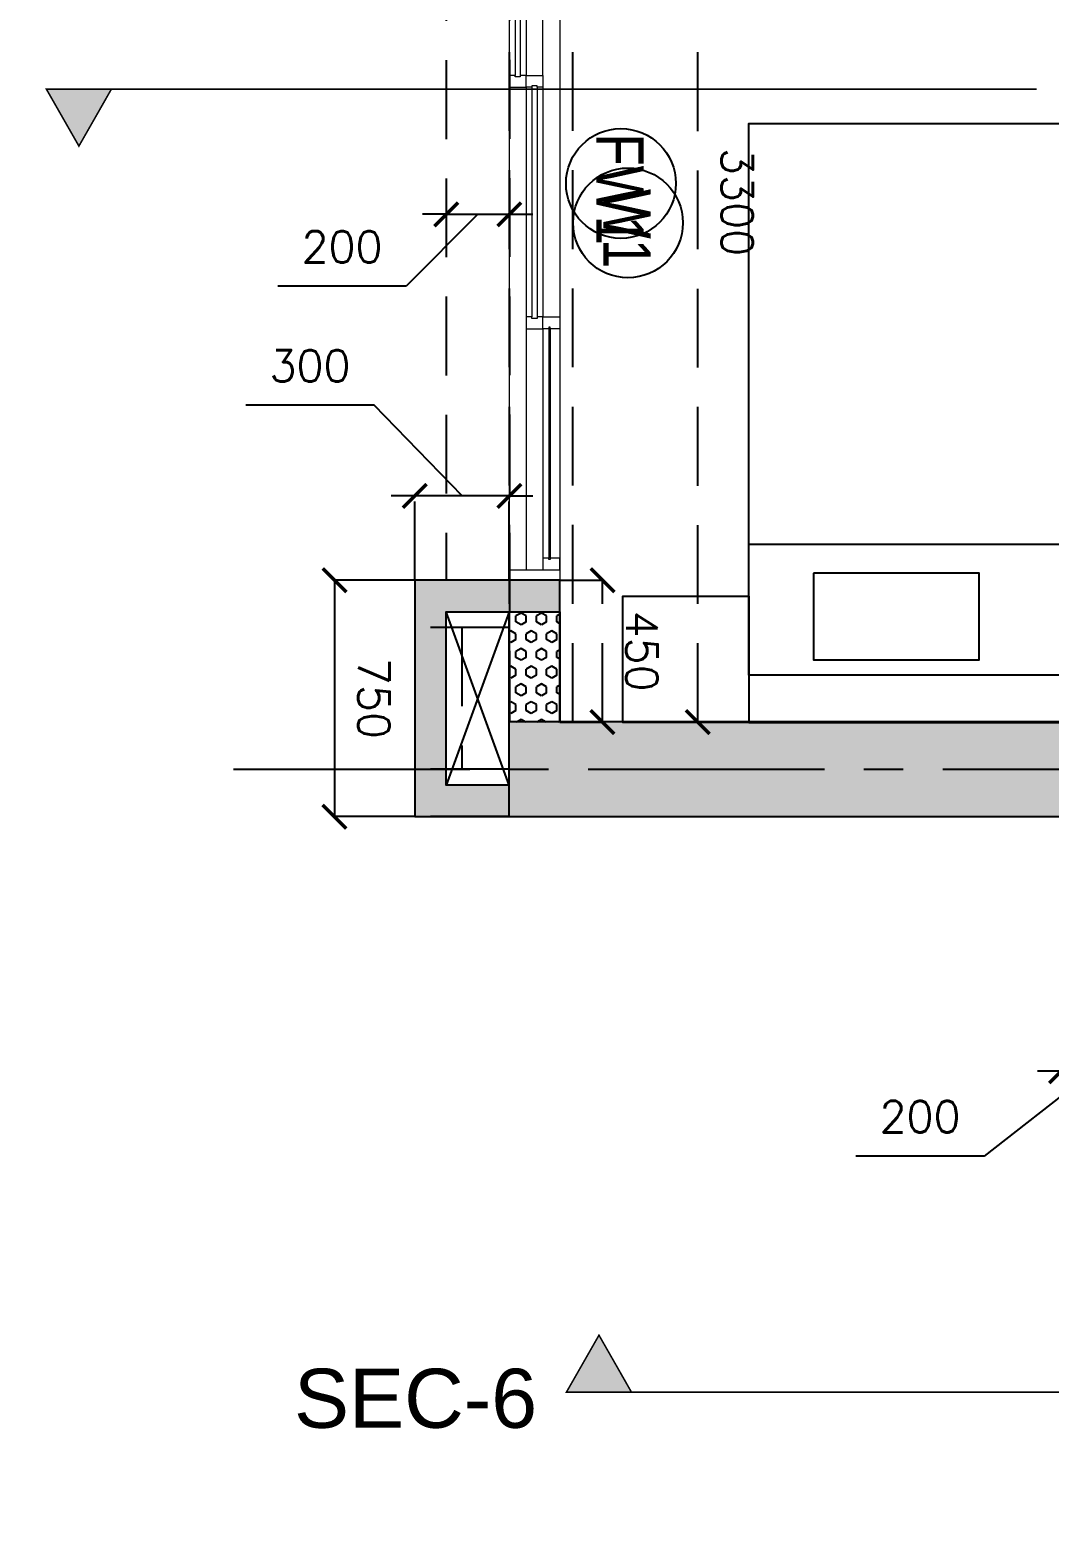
# Model space of a CAD drawing. Header units: millimetres. Extents: x -414464 to 1686, y -90036 to 108605.
# Drawn here: x -114396 to -111162, y -52241 to -47509 of the extents above; entities that cross this region are included whole.
import ezdxf
from ezdxf.enums import TextEntityAlignment as Align

# ---------------------------------------------------------------- set-up
doc = ezdxf.new("R2010")
doc.units = ezdxf.units.MM
doc.header["$LTSCALE"] = 1000
doc.header["$MEASUREMENT"] = 0
for name, pattern in [('$1$AUDIT_D_120904163729-0', [0]), ('$36$HIDDEN', [0.375, 0.25, -0.125]), ('AUDIT_D_120904163729-0', [0]), ('T8(T9 IS SIMILAR) - DIMENSION & TEXTING$1$HIDDEN', [0.375, 0.25, -0.125]), ('T8(T9 IS SIMILAR) - TYPICAL FLOOR ELEVATION$1$AUDIT_D_120904163729-0', [0]), ('T8(T9 IS SIMILAR) - TYPICAL FLOOR ELEVATION$1$HIDDEN', [0.375, 0.25, -0.125]), ('T8(T9 IS SIMILAR)$1$$0$HIDDEN', [0.375, 0.25, -0.125]), ('T8_PROFILE SECTIONS$0$HIDDEN', [0.375, 0.25, -0.125]), ('T8_PROFILE SECTIONS$0$PHANTOM2', [1.25, 0.625, -0.125, 0.125, -0.125, 0.125, -0.125]), ('T8_REFUGE COLUMNS$1$CENTER2', [1.125, 0.75, -0.125, 0.125, -0.125])]:
    doc.linetypes.add(name, pattern=pattern)
doc.layers.get('0').update_dxf_attribs({"linetype": 'AUDIT_D_120904163729-0'})
for name, color, linetype in [('$0$A-HATCH -160', 251, '$1$AUDIT_D_120904163729-0'), ('$21$A-DIMENSIONS', 2, '$36$HIDDEN'), ('3BHK-A$1$a-furniture', 8, 'Continuous'), ('3BHK-A$1$a-window-no', 125, 'Continuous'), ('3BHK-A$1$LEDGE WALL', 5, 'Continuous'), ('a-rcc', 3, 'Continuous'), ('T8(T9 IS SIMILAR) - DIMENSION & TEXTING$1$A-DIMENSIONS', 2, 'T8(T9 IS SIMILAR) - DIMENSION & TEXTING$1$HIDDEN'), ('T8(T9 IS SIMILAR) - DIMENSION & TEXTING$1$a-window-no', 125, 'Continuous'), ('T8(T9 IS SIMILAR) - TYPICAL FLOOR ELEVATION$1$A-DIM', 1, 'T8(T9 IS SIMILAR) - TYPICAL FLOOR ELEVATION$1$AUDIT_D_120904163729-0'), ('T8(T9 IS SIMILAR) - TYPICAL FLOOR ELEVATION$1$A-WALL HATCH', 252, 'T8(T9 IS SIMILAR) - TYPICAL FLOOR ELEVATION$1$AUDIT_D_120904163729-0'), ('T8(T9 IS SIMILAR) - TYPICAL FLOOR ELEVATION$1$A-WALL-FEATURES', 6, 'T8(T9 IS SIMILAR) - TYPICAL FLOOR ELEVATION$1$AUDIT_D_120904163729-0'), ('T8(T9 IS SIMILAR)$1$$6$a-beam 2', 50, 'Continuous'), ('T8(T9 IS SIMILAR)$1$S-BEAM', 20, 'T8(T9 IS SIMILAR)$1$$0$HIDDEN'), ('T8_PROFILE SECTIONS$0$A-PROFILE SECTIONS', 81, 'T8_PROFILE SECTIONS$0$PHANTOM2'), ('T8_REFUGE COLUMNS$1$A-CENTERLINE', 193, 'T8_REFUGE COLUMNS$1$CENTER2'), ('T8_REFUGE COLUMNS$1$A-RCC COLS', 3, 'Continuous'), ('T8_TYPICAL COLUMNS$1$A-RCC COLS', 3, 'Continuous')]:
    doc.layers.add(name, color=color, linetype=linetype)
for name, color, linetype, lineweight in [('3BHK-A$1$A-WALL- 160', 6, 'Continuous', 30), ('3BHK-A$1$Window', 4, 'Continuous', 20), ('T8(T9 IS SIMILAR)$1$D&W', 8, 'Continuous', 25)]:
    doc.layers.add(name, color=color, linetype=linetype, lineweight=lineweight)
doc.layers.add('T8_REFUGE COLUMNS$1$COL-HATCH', color=7, linetype='Continuous', lineweight=25, true_color=0xa3a3a3)
doc.styles.add('3BHK-A$1$LODHA STANDERD', font='sanss___.ttf')
doc.styles.add('T8(T9 IS SIMILAR) - DIMENSION & TEXTING$1$LODHA STANDERD', font='sanss___.ttf')
doc.styles.add('T8(T9 IS SIMILAR) - DIMENSION & TEXTING$1$Romans 1', font='romans.shx', dxfattribs={"height": 100})
doc.styles.add('T8(T9 IS SIMILAR) - TYPICAL FLOOR ELEVATION$1$Romans 1', font='romans.shx', dxfattribs={"height": 100})
doc.styles.add('T8_PROFILE SECTIONS$0$arial', font='sanss___.ttf')
doc.dimstyles.new('T8(T9 IS SIMILAR) - DIMENSION & TEXTING$1$ALPINE S', dxfattribs={"dimscale": 0, "dimtxt": 100, "dimasz": 75, "dimexe": 0, "dimexo": 0, "dimgap": 75, "dimtad": 1, "dimdec": 0, "dimzin": 0, "dimdsep": 46, "dimtxsty": 'T8(T9 IS SIMILAR) - DIMENSION & TEXTING$1$Romans 1', "dimblk": 'T8(T9 IS SIMILAR) - DIMENSION & TEXTING$1$_ArchTick', "dimcen": 0.09, "dimclrd": 256, "dimclre": 256, "dimclrt": 7, "dimadec": 0, "dimazin": 0, "dimtfac": 1, "dimtdec": 0, "dimtofl": 0, "dimtmove": 1, "dimatfit": 0, "dimldrblk": 'T8(T9 IS SIMILAR) - DIMENSION & TEXTING$1$_Open90', "dimfxl": 1, "dimtolj": 1, "dimtzin": 0, "dimarcsym": 0})
doc.dimstyles.new('T8(T9 IS SIMILAR) - TYPICAL FLOOR ELEVATION$1$ALPINE S', dxfattribs={"dimscale": 0, "dimtxt": 100, "dimasz": 75, "dimexe": 0, "dimexo": 0, "dimgap": 75, "dimtad": 1, "dimdec": 0, "dimzin": 0, "dimdsep": 46, "dimtxsty": 'T8(T9 IS SIMILAR) - TYPICAL FLOOR ELEVATION$1$Romans 1', "dimblk": 'T8(T9 IS SIMILAR) - TYPICAL FLOOR ELEVATION$1$_ArchTick', "dimcen": 0.09, "dimclrd": 256, "dimclre": 256, "dimclrt": 7, "dimadec": 0, "dimazin": 0, "dimtfac": 1, "dimtdec": 0, "dimtofl": 0, "dimtmove": 1, "dimatfit": 0, "dimldrblk": 'T8(T9 IS SIMILAR) - TYPICAL FLOOR ELEVATION$1$_Open90', "dimfxl": 1, "dimtolj": 1, "dimtzin": 0, "dimarcsym": 0})

# ---------------------------------------------------------------- blocks, each defined once
blk = doc.blocks.new('T8_REFUGE COLUMNS')
at = {"layer": 'T8_REFUGE COLUMNS$1$COL-HATCH', "linetype": 'ByBlock'}
h = blk.add_hatch(color=256, dxfattribs=at)
h.dxf.hatch_style = 1
h.paths.add_polyline_path([(1189932.1, -5719684.9), (1190232.1, -5719684.9), (1190232.1, -5715449.9), (1189932.1, -5715449.9)])
at = {"layer": 'T8_REFUGE COLUMNS$1$A-CENTERLINE'}
blk.add_line((1190082.1, -5720558.8), (1190082.1, -5698299.6), dxfattribs=at)
at = {"layer": 'T8_REFUGE COLUMNS$1$A-RCC COLS', "linetype": 'ByBlock'}
blk.add_lwpolyline([(1189932.1, -5719684.9), (1190232.1, -5719684.9), (1190232.1, -5715449.9), (1189932.1, -5715449.9)], close=True, dxfattribs=at)
blk = doc.blocks.new('T8_TYPICAL COLUMNS')
at = {"layer": 'T8_TYPICAL COLUMNS$1$A-RCC COLS', "linetype": 'ByBlock'}
blk.add_blockref('T8_REFUGE COLUMNS', (0, 0), dxfattribs=at)
blk = doc.blocks.new('3BHK-A$1$2400')
at = {"layer": '3BHK-A$1$Window', "color": 1, "lineweight": 13}
for p, q in [((1151176.5, -5692111.9), (1148842.5, -5692111.9)), ((1149607.5, -5692111.9), (1148880, -5692111.9)), ((1149607.5, -5692165.3), (1148880, -5692165.3)), ((1150373.7, -5692165.3), (1149645, -5692165.3)), ((1150411.2, -5692165.3), (1151176.5, -5692165.3)), ((1149607.5, -5692218.6), (1148842.5, -5692218.6)), ((1150373.7, -5692218.6), (1149645, -5692218.6)), ((1151139, -5692218.6), (1150411.2, -5692218.6)), ((1150373.7, -5692271.9), (1148842.5, -5692271.9)), ((1151139, -5692271.9), (1150411.2, -5692271.9))]:
    blk.add_line(p, q, dxfattribs=at)
at = {"layer": '3BHK-A$1$Window', "color": 5, "lineweight": 13}
for p, q in [((1149607.5, -5692142.2), (1148880, -5692142.2)), ((1149607.5, -5692146.7), (1148880, -5692146.7)), ((1150373.7, -5692183.8), (1149645, -5692183.8)), ((1150373.7, -5692200), (1149645, -5692200)), ((1151139, -5692237.2), (1150411.2, -5692237.2)), ((1151139, -5692253.3), (1150411.2, -5692253.3))]:
    blk.add_line(p, q, dxfattribs=at)
at = {"layer": '3BHK-A$1$Window', "color": 4, "lineweight": 13}
for points in [[(1148842.5, -5692111.9), (1148809.5, -5692111.9), (1148809.5, -5692271.9), (1148842.5, -5692271.9)], [(1148880, -5692146.7), (1148880, -5692165.3), (1148842.5, -5692165.3), (1148842.5, -5692111.9), (1148880, -5692111.9), (1148880, -5692142.2), (1148875.5, -5692142.2), (1148875.5, -5692146.7)], [(1149607.5, -5692146.7), (1149607.5, -5692165.3), (1149645, -5692165.3), (1149645, -5692111.9), (1149607.5, -5692111.9), (1149607.5, -5692142.2), (1149612, -5692142.2), (1149612, -5692146.7)], [(1151209.5, -5692111.9), (1151176.5, -5692111.9), (1151176.5, -5692271.9), (1151209.5, -5692271.9)], [(1149645, -5692200), (1149645, -5692218.6), (1149607.5, -5692218.6), (1149607.5, -5692165.3), (1149645, -5692165.3), (1149645, -5692183.8), (1149640.5, -5692183.8), (1149640.5, -5692200)], [(1150373.7, -5692200), (1150373.7, -5692218.6), (1150411.2, -5692218.6), (1150411.2, -5692165.3), (1150373.7, -5692165.3), (1150373.7, -5692183.8), (1150378.2, -5692183.8), (1150378.2, -5692200)], [(1150411.2, -5692253.3), (1150411.2, -5692271.9), (1150373.7, -5692271.9), (1150373.7, -5692218.6), (1150411.2, -5692218.6), (1150411.2, -5692237.2), (1150406.7, -5692237.2), (1150406.7, -5692253.3)], [(1151139, -5692253.3), (1151139, -5692271.9), (1151176.5, -5692271.9), (1151176.5, -5692218.6), (1151139, -5692218.6), (1151139, -5692237.2), (1151143.5, -5692237.2), (1151143.5, -5692253.3)]]:
    blk.add_lwpolyline(points, close=True, dxfattribs=at)
blk = doc.blocks.new('3BHK-A$1$WINDOW TAG')
at = {"layer": '3BHK-A$1$a-window-no'}
blk.add_circle((0, 0), 174.1, dxfattribs=at)
at = {"layer": '3BHK-A$1$a-window-no', "style": '3BHK-A$1$LODHA STANDERD'}
blk.add_attdef('WINDOW', text='', height=150, dxfattribs=at).set_placement((11.3, 2.8), align=Align.MIDDLE_CENTER)
blk = doc.blocks.new('3BHK-A$1$A$C14560F67')
at = {"layer": '3BHK-A$1$a-furniture'}
blk.add_line((0.5652, -0.3989, 0), (0.5652, -1.831, 0), dxfattribs=at)
blk.add_line((0.5652, -0.3989, 0), (0.5652, -1.831, 0), dxfattribs=at)
at = {"layer": '3BHK-A$1$a-furniture', "extrusion": (-5.35108e-08, -9.26804e-08, 1)}
for points in [[(0.4, -0.3989), (0, -0.3989), (0, 0.0011), (0.4, 0.0011)], [(0.4, -0.3989), (0, -0.3989), (0, 0.0011), (0.4, 0.0011)], [(0.15, -0.3989), (0, -0.3989), (0, -2.1989), (0.15, -2.1989)], [(1.9, -2.1989), (0.15, -2.1989), (0.15, -0.3989), (1.9, -0.3989)], [(1.9, -2.1989), (0.15, -2.1989), (0.15, -0.3989), (1.9, -0.3989)], [(0.4738, -0.604), (0.1988, -0.604), (0.1988, -1.129), (0.4738, -1.129)], [(0.4738, -0.604), (0.1988, -0.604), (0.1988, -1.129), (0.4738, -1.129)], [(0.4738, -1.9938), (0.1988, -1.9938), (0.1988, -1.4688), (0.4738, -1.4688)], [(0.4738, -1.9938), (0.1988, -1.9938), (0.1988, -1.4688), (0.4738, -1.4688)], [(0.5652, -1.831), (0.9332, -2.1989), (0.9332, -1.831)], [(0.5652, -1.831), (0.9332, -2.1989), (0.9332, -1.831)]]:
    blk.add_lwpolyline(points, close=True, dxfattribs=at)
at = {"layer": '3BHK-A$1$a-furniture', "extrusion": (-5.35108e-08, 9.26804e-08, 1), "elevation": 0}
blk.add_lwpolyline([(0.4, -2.1989), (0, -2.1989), (0, -2.5989), (0.4, -2.5989)], close=True, dxfattribs=at)
blk = doc.blocks.new('3BHK-A')
at = {"layer": '3BHK-A$1$LEDGE WALL'}
h = blk.add_hatch(dxfattribs=at)
h.set_pattern_fill('HEX', color=8, scale=150, angle=180)
h.paths.add_polyline_path([(1189582.8, -5719684.7), (1189932.7, -5719684.7), (1189932.7, -5719524.7), (1189582.8, -5719524.7)])
at = {"layer": '3BHK-A$1$A-WALL- 160', "linetype": 'ByBlock'}
for p, q in [((1189582.8, -5719523.5, -0.5), (1189932.7, -5719523.5, 0)), ((1189582.8, -5719683.5, -0.5), (1189932.7, -5719683.5, 0))]:
    blk.add_line(p, q, dxfattribs=at)
at = {"layer": '3BHK-A$1$a-furniture', "color": 1, "linetype": 'Continuous', "extrusion": (0, 0, -1), "xscale": -1000, "yscale": 1000, "zscale": -1000, "rotation": 180.0014935398141}
blk.add_blockref('3BHK-A$1$A$C14560F67', (-1189933.6, -5719322.5, -0.7), dxfattribs=at)
at = {"layer": '3BHK-A$1$A-WALL- 160', "linetype": 'ByBlock', "xscale": -1}
blk.add_blockref('3BHK-A$1$2400', (2338292.2, -27411.6, 0), dxfattribs=at)
at = {"layer": '3BHK-A$1$a-window-no'}
ref = blk.add_blockref('3BHK-A$1$WINDOW TAG', (1188348.9, -5719307.2, 0), dxfattribs=dict(at, rotation=180))
ref.add_attrib('WINDOW', 'W1', dxfattribs={"height": 150, "style": '3BHK-A$1$LODHA STANDERD', "width": 0.8}).set_placement((1188366.9, -5719310, 0), align=Align.MIDDLE_CENTER)
blk = doc.blocks.new('T8(T9 IS SIMILAR) - TYPICAL FLOOR ELEVATION$1$_ArchTick')
at = {"color": 0, "linetype": 'ByBlock', "const_width": 0.15}
blk.add_lwpolyline([(-0.5, -0.5), (0.5, 0.5)], dxfattribs=at)
blk = doc.blocks.new('*D4506')
at = {"layer": 'T8(T9 IS SIMILAR) - TYPICAL FLOOR ELEVATION$1$A-DIM', "lineweight": -2, "transparency": 16777216}
for p, q in [((1188321.7, -5719683.5), (1188321.7, -5719608.5)), ((1188321.7, -5719883.5), (1188321.7, -5719683.5)), ((1188321.7, -5719783.5), (1188549.6, -5720010.5)), ((1188321.7, -5719883.5), (1188321.7, -5719958.5)), ((1188549.6, -5720010.5), (1188549.6, -5720417.6))]:
    blk.add_line(p, q, dxfattribs=at)
at = {"layer": 'T8(T9 IS SIMILAR) - TYPICAL FLOOR ELEVATION$1$A-DIM', "linetype": 'T8(T9 IS SIMILAR) - TYPICAL FLOOR ELEVATION$1$HIDDEN', "lineweight": -2, "transparency": 16777216}
for p, q in [((1188282.7, -5719683.5), (1188321.7, -5719683.5)), ((1188282.7, -5719883.5), (1188321.7, -5719883.5))]:
    blk.add_line(p, q, dxfattribs=at)
at = {"layer": 'T8(T9 IS SIMILAR) - TYPICAL FLOOR ELEVATION$1$A-DIM', "linetype": 'ByBlock', "lineweight": -2, "transparency": 16777216, "xscale": 75, "yscale": 75, "zscale": 75}
for p, rotation in [((1188321.7, -5719683.5), 270), ((1188321.7, -5719883.5), 90)]:
    blk.add_blockref('T8(T9 IS SIMILAR) - TYPICAL FLOOR ELEVATION$1$_ArchTick', p, dxfattribs=dict(at, rotation=rotation))
at = {"layer": 'T8(T9 IS SIMILAR) - TYPICAL FLOOR ELEVATION$1$A-DIM', "color": 7, "linetype": 'ByBlock', "transparency": 16777216, "insert": (1188424.6, -5720214.1), "char_height": 100, "attachment_point": 5, "rotation": 90, "style": 'T8(T9 IS SIMILAR) - TYPICAL FLOOR ELEVATION$1$Romans 1'}
blk.add_mtext('\\A1;200', dxfattribs=at)
blk = doc.blocks.new('T8(T9 IS SIMILAR) - TYPICAL FLOOR ELEVATION$1$_Open90')
at = {"color": 0, "linetype": 'ByBlock', "lineweight": -2}
for p, q in [((0, 0), (-1, 0)), ((-0.5, 0.5), (0, 0)), ((0, 0), (-0.5, -0.5))]:
    blk.add_line(p, q, dxfattribs=at)
blk = doc.blocks.new('*D4507')
at = {"layer": 'T8(T9 IS SIMILAR) - TYPICAL FLOOR ELEVATION$1$A-DIM', "linetype": 'T8(T9 IS SIMILAR) - TYPICAL FLOOR ELEVATION$1$HIDDEN', "lineweight": -2, "transparency": 16777216}
for p, q in [((1189482.7, -5719983.5), (1189482.7, -5720238.2)), ((1190232.7, -5719983.5), (1190232.7, -5720238.2))]:
    blk.add_line(p, q, dxfattribs=at)
at = {"layer": 'T8(T9 IS SIMILAR) - TYPICAL FLOOR ELEVATION$1$A-DIM', "lineweight": -2, "transparency": 16777216}
blk.add_line((1189482.7, -5720238.2), (1190232.7, -5720238.2), dxfattribs=at)
at = {"layer": 'T8(T9 IS SIMILAR) - TYPICAL FLOOR ELEVATION$1$A-DIM', "linetype": 'ByBlock', "lineweight": -2, "transparency": 16777216, "xscale": 75, "yscale": 75, "zscale": 75, "rotation": 180}
blk.add_blockref('T8(T9 IS SIMILAR) - TYPICAL FLOOR ELEVATION$1$_ArchTick', (1189482.7, -5720238.2), dxfattribs=at)
at = {"layer": 'T8(T9 IS SIMILAR) - TYPICAL FLOOR ELEVATION$1$A-DIM', "linetype": 'ByBlock', "lineweight": -2, "transparency": 16777216, "xscale": 75, "yscale": 75, "zscale": 75}
blk.add_blockref('T8(T9 IS SIMILAR) - TYPICAL FLOOR ELEVATION$1$_ArchTick', (1190232.7, -5720238.2), dxfattribs=at)
at = {"layer": 'T8(T9 IS SIMILAR) - TYPICAL FLOOR ELEVATION$1$A-DIM', "color": 7, "linetype": 'ByBlock', "transparency": 16777216, "insert": (1189857.7, -5720113.2), "char_height": 100, "attachment_point": 5, "style": 'T8(T9 IS SIMILAR) - TYPICAL FLOOR ELEVATION$1$Romans 1'}
blk.add_mtext('\\A1;750', dxfattribs=at)
blk = doc.blocks.new('*D4508')
at = {"layer": 'T8(T9 IS SIMILAR) - TYPICAL FLOOR ELEVATION$1$A-DIM', "lineweight": -2, "transparency": 16777216}
for p, q in [((1189215, -5719683.5), (1189215, -5719608.5)), ((1189215, -5719683.5), (1189215, -5719983.5)), ((1189215, -5719833.5), (1188927.5, -5720112.1)), ((1189215, -5719983.5), (1189215, -5720058.5)), ((1188927.5, -5720112.1), (1188927.5, -5720519.3))]:
    blk.add_line(p, q, dxfattribs=at)
at = {"layer": 'T8(T9 IS SIMILAR) - TYPICAL FLOOR ELEVATION$1$A-DIM', "linetype": 'T8(T9 IS SIMILAR) - TYPICAL FLOOR ELEVATION$1$HIDDEN', "lineweight": -2, "transparency": 16777216}
for p, q in [((1189482.7, -5719683.5), (1189215, -5719683.5)), ((1189482.7, -5719983.5), (1189215, -5719983.5))]:
    blk.add_line(p, q, dxfattribs=at)
at = {"layer": 'T8(T9 IS SIMILAR) - TYPICAL FLOOR ELEVATION$1$A-DIM', "linetype": 'ByBlock', "lineweight": -2, "transparency": 16777216, "xscale": 75, "yscale": 75, "zscale": 75}
for p, rotation in [((1189215, -5719683.5), 270), ((1189215, -5719983.5), 90)]:
    blk.add_blockref('T8(T9 IS SIMILAR) - TYPICAL FLOOR ELEVATION$1$_ArchTick', p, dxfattribs=dict(at, rotation=rotation))
at = {"layer": 'T8(T9 IS SIMILAR) - TYPICAL FLOOR ELEVATION$1$A-DIM', "color": 7, "linetype": 'ByBlock', "transparency": 16777216, "insert": (1188802.5, -5720315.7), "char_height": 100, "attachment_point": 5, "rotation": 90, "style": 'T8(T9 IS SIMILAR) - TYPICAL FLOOR ELEVATION$1$Romans 1'}
blk.add_mtext('\\A1;300', dxfattribs=at)
blk = doc.blocks.new('*D4509')
at = {"layer": 'T8(T9 IS SIMILAR) - TYPICAL FLOOR ELEVATION$1$A-DIM', "lineweight": -2, "transparency": 16777216}
for p, q in [((1191040.3, -5717733.5), (1191040.3, -5717658.5)), ((1191040.3, -5717733.5), (1191040.3, -5717933.5)), ((1191040.3, -5717833.5), (1191309.4, -5718176.9)), ((1191040.3, -5717933.5), (1191040.3, -5718008.5)), ((1191309.4, -5718176.9), (1191309.4, -5718584))]:
    blk.add_line(p, q, dxfattribs=at)
at = {"layer": 'T8(T9 IS SIMILAR) - TYPICAL FLOOR ELEVATION$1$A-DIM', "linetype": 'T8(T9 IS SIMILAR) - TYPICAL FLOOR ELEVATION$1$HIDDEN', "lineweight": -2, "transparency": 16777216}
for p, q in [((1190857.7, -5717733.5), (1191040.3, -5717733.5)), ((1190857.7, -5717933.5), (1191040.3, -5717933.5))]:
    blk.add_line(p, q, dxfattribs=at)
at = {"layer": 'T8(T9 IS SIMILAR) - TYPICAL FLOOR ELEVATION$1$A-DIM', "linetype": 'ByBlock', "lineweight": -2, "transparency": 16777216, "xscale": 75, "yscale": 75, "zscale": 75}
for p, rotation in [((1191040.3, -5717733.5), 270), ((1191040.3, -5717933.5), 90)]:
    blk.add_blockref('T8(T9 IS SIMILAR) - TYPICAL FLOOR ELEVATION$1$_ArchTick', p, dxfattribs=dict(at, rotation=rotation))
at = {"layer": 'T8(T9 IS SIMILAR) - TYPICAL FLOOR ELEVATION$1$A-DIM', "color": 7, "linetype": 'ByBlock', "transparency": 16777216, "insert": (1191184.4, -5718380.5), "char_height": 100, "attachment_point": 5, "rotation": 90, "style": 'T8(T9 IS SIMILAR) - TYPICAL FLOOR ELEVATION$1$Romans 1'}
blk.add_mtext('\\A1;200', dxfattribs=at)
blk = doc.blocks.new('T8(T9 IS SIMILAR) - DIMENSION & TEXTING$1$WINDOW TAG')
at = {"layer": 'T8(T9 IS SIMILAR) - DIMENSION & TEXTING$1$a-window-no'}
blk.add_circle((0, 0), 174.1, dxfattribs=at)
at = {"layer": 'T8(T9 IS SIMILAR) - DIMENSION & TEXTING$1$a-window-no', "style": 'T8(T9 IS SIMILAR) - DIMENSION & TEXTING$1$LODHA STANDERD'}
blk.add_attdef('WINDOW', text='', height=150, dxfattribs=at).set_placement((11.3, 2.8), align=Align.MIDDLE_CENTER)
blk = doc.blocks.new('T8(T9 IS SIMILAR) - DIMENSION & TEXTING$1$_ArchTick')
at = {"color": 0, "linetype": 'ByBlock', "const_width": 0.15}
blk.add_lwpolyline([(-0.5, -0.5), (0.5, 0.5)], dxfattribs=at)
blk = doc.blocks.new('*D1380')
at = {"layer": 'T8(T9 IS SIMILAR) - DIMENSION & TEXTING$1$A-DIMENSIONS', "linetype": 'T8(T9 IS SIMILAR) - DIMENSION & TEXTING$1$HIDDEN', "lineweight": -2, "transparency": 16777216}
for p, q in [((1186632.7, -5719227.5), (1186632.7, -5719085.7)), ((1189932.7, -5719227.5), (1189932.7, -5719085.7))]:
    blk.add_line(p, q, dxfattribs=at)
at = {"layer": 'T8(T9 IS SIMILAR) - DIMENSION & TEXTING$1$A-DIMENSIONS', "lineweight": -2, "transparency": 16777216}
blk.add_line((1189932.7, -5719085.7), (1186632.7, -5719085.7), dxfattribs=at)
at = {"layer": 'T8(T9 IS SIMILAR) - DIMENSION & TEXTING$1$A-DIMENSIONS', "linetype": 'ByBlock', "lineweight": -2, "transparency": 16777216, "xscale": 75, "yscale": 75, "zscale": 75, "rotation": 180}
blk.add_blockref('T8(T9 IS SIMILAR) - DIMENSION & TEXTING$1$_ArchTick', (1186632.7, -5719085.7), dxfattribs=at)
at = {"layer": 'T8(T9 IS SIMILAR) - DIMENSION & TEXTING$1$A-DIMENSIONS', "linetype": 'ByBlock', "lineweight": -2, "transparency": 16777216, "xscale": 75, "yscale": 75, "zscale": 75}
blk.add_blockref('T8(T9 IS SIMILAR) - DIMENSION & TEXTING$1$_ArchTick', (1189932.7, -5719085.7), dxfattribs=at)
at = {"layer": 'T8(T9 IS SIMILAR) - DIMENSION & TEXTING$1$A-DIMENSIONS', "color": 7, "linetype": 'ByBlock', "transparency": 16777216, "insert": (1188282.7, -5718960.7), "char_height": 100, "attachment_point": 5, "style": 'T8(T9 IS SIMILAR) - DIMENSION & TEXTING$1$Romans 1'}
blk.add_mtext('\\A1;3300', dxfattribs=at)
blk = doc.blocks.new('T8(T9 IS SIMILAR) - DIMENSION & TEXTING$1$_Open90')
at = {"color": 0, "linetype": 'ByBlock', "lineweight": -2}
for p, q in [((0, 0), (-1, 0)), ((-0.5, 0.5), (0, 0)), ((0, 0), (-0.5, -0.5))]:
    blk.add_line(p, q, dxfattribs=at)
blk = doc.blocks.new('*D1384')
at = {"layer": 'T8(T9 IS SIMILAR) - DIMENSION & TEXTING$1$A-DIMENSIONS', "linetype": 'T8(T9 IS SIMILAR) - DIMENSION & TEXTING$1$HIDDEN', "lineweight": -2, "transparency": 16777216}
for p, q in [((1189482.7, -5719523.5), (1189482.7, -5719388)), ((1189932.7, -5719523.5), (1189932.7, -5719388))]:
    blk.add_line(p, q, dxfattribs=at)
at = {"layer": 'T8(T9 IS SIMILAR) - DIMENSION & TEXTING$1$A-DIMENSIONS', "lineweight": -2, "transparency": 16777216}
blk.add_line((1189932.7, -5719388), (1189482.7, -5719388), dxfattribs=at)
at = {"layer": 'T8(T9 IS SIMILAR) - DIMENSION & TEXTING$1$A-DIMENSIONS', "linetype": 'ByBlock', "lineweight": -2, "transparency": 16777216, "xscale": 75, "yscale": 75, "zscale": 75, "rotation": 180}
blk.add_blockref('T8(T9 IS SIMILAR) - DIMENSION & TEXTING$1$_ArchTick', (1189482.7, -5719388), dxfattribs=at)
at = {"layer": 'T8(T9 IS SIMILAR) - DIMENSION & TEXTING$1$A-DIMENSIONS', "linetype": 'ByBlock', "lineweight": -2, "transparency": 16777216, "xscale": 75, "yscale": 75, "zscale": 75}
blk.add_blockref('T8(T9 IS SIMILAR) - DIMENSION & TEXTING$1$_ArchTick', (1189932.7, -5719388), dxfattribs=at)
at = {"layer": 'T8(T9 IS SIMILAR) - DIMENSION & TEXTING$1$A-DIMENSIONS', "color": 7, "linetype": 'ByBlock', "transparency": 16777216, "insert": (1189707.7, -5719263), "char_height": 100, "attachment_point": 5, "style": 'T8(T9 IS SIMILAR) - DIMENSION & TEXTING$1$Romans 1'}
blk.add_mtext('\\A1;450', dxfattribs=at)
blk = doc.blocks.new('T8_PROFILE SECTIONS$0$MH')
at = {"layer": 'T8_PROFILE SECTIONS$0$A-PROFILE SECTIONS', "linetype": 'T8_PROFILE SECTIONS$0$HIDDEN', "ltscale": 2}
h = blk.add_hatch(color=256, dxfattribs=at)
h.dxf.hatch_style = 1
h.paths.add_polyline_path([(1140339.1, -5697424.8), (1140519.9, -5697528.1), (1140339.1, -5697631.3)])
at = {"layer": 'T8_PROFILE SECTIONS$0$A-PROFILE SECTIONS', "linetype": 'T8_PROFILE SECTIONS$0$HIDDEN', "ltscale": 2, "const_width": 5}
blk.add_lwpolyline([(1140339.1, -5697424.8), (1140339.1, -5697424.8), (1140519.9, -5697528.1), (1140339.1, -5697631.3)], close=True, dxfattribs=at)
blk.add_lwpolyline([(1140339.1, -5697424.8), (1140339.1, -5700565.7)], dxfattribs=at)
blk = doc.blocks.new('PROFILE SECTION LINE T9')
at = {"layer": 'T8_PROFILE SECTIONS$0$A-PROFILE SECTIONS', "linetype": 'ByBlock', "rotation": 180}
blk.add_blockref('T8_PROFILE SECTIONS$0$MH', (1146679.6, -5705311.5, 0), dxfattribs=at)
at = {"layer": 'T8_PROFILE SECTIONS$0$A-PROFILE SECTIONS', "linetype": 'ByBlock', "xscale": -1, "rotation": 180}
blk.add_blockref('T8_PROFILE SECTIONS$0$MH', (-1138133, -5706961.2, 0), dxfattribs=at)
at = {"layer": 'T8_PROFILE SECTIONS$0$A-PROFILE SECTIONS', "linetype": 'ByBlock', "insert": (6266, -7979.5, 0), "char_height": 187.5, "attachment_point": 3, "rotation": 90, "style": 'T8_PROFILE SECTIONS$0$arial'}
blk.add_mtext_dynamic_manual_height_columns('SEC-6', width=301.334, gutter_width=500, heights=[0], dxfattribs=at)
blk = doc.blocks.new('T8(T9 IS SIMILAR) - TYPICAL FLOOR ELEVATION')
at = {"layer": 'T8(T9 IS SIMILAR) - TYPICAL FLOOR ELEVATION$1$A-WALL HATCH', "linetype": 'ByBlock'}
h = blk.add_hatch(dxfattribs=at)
h.set_pattern_fill('ZIGZAG', color=256, scale=250)
h.set_pattern_definition([(0, (0, 0), (31.25, 31.25), [31.25, -31.25]), (90, (31.25, 0), (-31.25, 31.25), [31.25, -31.25])])
h.paths.add_polyline_path([(1186332.7, -5719983.5), (1186332.7, -5719683.5), (1186432.7, -5719683.5), (1186432.7, -5719883.5), (1186982.7, -5719883.5), (1186982.7, -5719523.5), (1187082.7, -5719523.5), (1187082.7, -5719983.5)])
h.paths.add_polyline_path([(1190232.7, -5719983.5), (1190232.7, -5719683.5), (1190132.7, -5719683.5), (1190132.7, -5719883.5), (1189582.7, -5719883.5), (1189582.7, -5719523.5), (1189482.7, -5719523.5), (1189482.7, -5719983.5)])
h.paths.add_polyline_path([(1190857.7, -5717933.5), (1190857.7, -5717733.5), (1190757.7, -5717733.5), (1190757.7, -5717933.5)])
h.paths.add_polyline_path([(1193357.7, -5717733.5), (1193357.7, -5717933.5), (1193257.7, -5717933.5), (1193257.7, -5717733.5)])
h.paths.add_polyline_path([(1196632.8, -5709938.8), (1196632.8, -5709738.8), (1196532.8, -5709738.8), (1196532.8, -5709938.8)])
h.paths.add_polyline_path([(1194132, -5709738.8), (1194132, -5709938.8), (1194032, -5709938.8), (1194032, -5709738.8)])
h.paths.add_polyline_path([(1195742.7, -5701889.7), (1196212.8, -5701889.7), (1196212.8, -5702349.7), (1196112.8, -5702349.7), (1196112.8, -5701989.7), (1195742.7, -5701989.7)])
h.paths.add_polyline_path([(1198312.8, -5702349.7), (1198312.8, -5701889.7), (1199132.6, -5701889.7), (1199132.6, -5701989.7), (1198412.8, -5701989.7), (1198412.8, -5702349.7)])
h.paths.add_polyline_path([(1199662.5, -5701090.3), (1199662.5, -5700890.3), (1199762.5, -5700890.3), (1199762.5, -5701090.3)])
h.paths.add_polyline_path([(1201862.6, -5700890.3), (1201862.6, -5701090.3), (1201962.6, -5701090.3), (1201962.6, -5700890.3)])
h.paths.add_polyline_path([(1210681.9, -5700890.3), (1210681.9, -5701090.3), (1210581.9, -5701090.3), (1210581.9, -5700890.3)])
h.paths.add_polyline_path([(1212882, -5701090.3), (1212882, -5700890.3), (1212782, -5700890.3), (1212782, -5701090.3)])
h.paths.add_polyline_path([(1214231.8, -5702349.7), (1214231.8, -5701889.7), (1213412.3, -5701889.7), (1213412.3, -5701989.7), (1214131.8, -5701989.7), (1214131.8, -5702349.7)])
h.paths.add_polyline_path([(1216801.9, -5701889.7), (1216331.8, -5701889.7), (1216331.8, -5702349.7), (1216431.8, -5702349.7), (1216431.8, -5701989.7), (1216801.9, -5701989.7)])
h.paths.add_polyline_path([(1215911.7, -5709938.8), (1215911.7, -5709738.8), (1216011.7, -5709738.8), (1216011.7, -5709938.8)])
h.paths.add_polyline_path([(1218412.5, -5709738.8), (1218412.5, -5709938.8), (1218512.5, -5709938.8), (1218512.5, -5709738.8)])
h.paths.add_polyline_path([(1221686.9, -5717933.5), (1221686.9, -5717733.5), (1221786.9, -5717733.5), (1221786.9, -5717933.5)])
h.paths.add_polyline_path([(1219186.9, -5717733.5), (1219186.9, -5717933.5), (1219286.9, -5717933.5), (1219286.9, -5717733.5)])
h.paths.add_polyline_path([(1222311.8, -5719983.5), (1222311.8, -5719683.5), (1222411.8, -5719683.5), (1222411.8, -5719883.5), (1222961.8, -5719883.5), (1222961.8, -5719523.5), (1223061.8, -5719523.5), (1223061.8, -5719983.5)])
h.paths.add_polyline_path([(1226211.8, -5719983.5), (1226211.8, -5719683.5), (1226111.8, -5719683.5), (1226111.8, -5719883.5), (1225561.8, -5719883.5), (1225561.8, -5719523.5), (1225461.8, -5719523.5), (1225461.8, -5719983.5)])
h.paths.add_polyline_path([(1217001.9, -5727584.6), (1216901.9, -5727584.6), (1216901.9, -5727784.6), (1216356.8, -5727784.6), (1216356.8, -5727424.6), (1216256.8, -5727424.6), (1216256.8, -5727884.6), (1217001.9, -5727884.6)])
h.paths.add_polyline_path([(1214156.8, -5727424.6), (1214056.8, -5727424.6), (1214056.8, -5727784.6), (1213412.3, -5727784.6), (1213412.3, -5727884.6), (1214156.8, -5727884.6)])
h.paths.add_polyline_path([(1210681.9, -5728884), (1210681.9, -5728684), (1210581.9, -5728684), (1210581.9, -5728884)])
h.paths.add_polyline_path([(1212882, -5728684), (1212882, -5728884), (1212782, -5728884), (1212782, -5728684)])
h.paths.add_polyline_path([(1201862.6, -5728884), (1201862.6, -5728684), (1201962.6, -5728684), (1201962.6, -5728884)])
h.paths.add_polyline_path([(1199662.5, -5728684), (1199662.5, -5728884), (1199762.5, -5728884), (1199762.5, -5728684)])
h.paths.add_polyline_path([(1198387.7, -5727424.6), (1198487.7, -5727424.6), (1198487.7, -5727784.6), (1199132.3, -5727784.6), (1199132.3, -5727884.6), (1198387.7, -5727884.6)])
h.paths.add_polyline_path([(1195542.6, -5727584.6), (1195642.6, -5727584.6), (1195642.6, -5727784.6), (1196187.7, -5727784.6), (1196187.7, -5727424.6), (1196287.7, -5727424.6), (1196287.7, -5727884.6), (1195542.6, -5727884.6)])
at = {"layer": 'T8(T9 IS SIMILAR) - TYPICAL FLOOR ELEVATION$1$A-WALL-FEATURES', "color": 8, "linetype": 'ByBlock'}
for p, q in [((1189582.7, -5719683.5, 0), (1190132.7, -5719883.5, 0)), ((1190132.7, -5719683.5, 0), (1189582.7, -5719883.5, 0))]:
    blk.add_line(p, q, dxfattribs=at)
at = {"layer": 'T8(T9 IS SIMILAR) - TYPICAL FLOOR ELEVATION$1$A-WALL-FEATURES', "color": 8, "linetype": 'T8(T9 IS SIMILAR) - TYPICAL FLOOR ELEVATION$1$HIDDEN'}
blk.add_line((1187082.7, -5719883.5, 0), (1189482.7, -5719883.5, 0), dxfattribs=at)
at = {"layer": 'T8(T9 IS SIMILAR) - TYPICAL FLOOR ELEVATION$1$A-WALL-FEATURES', "linetype": 'ByBlock', "elevation": 0}
blk.add_lwpolyline([(1190232.7, -5719983.5), (1190232.7, -5719683.5), (1190132.7, -5719683.5), (1190132.7, -5719883.5), (1189582.7, -5719883.5), (1189582.7, -5719523.5), (1189482.7, -5719523.5), (1189482.7, -5719983.5)], close=True, dxfattribs=at)
at = {"layer": 'T8(T9 IS SIMILAR) - TYPICAL FLOOR ELEVATION$1$A-DIM', "linetype": 'ByBlock'}
for base, p1, p2, picture, middle in [((1191040.3, -5717933.5), (1190857.7, -5717733.5, 0), (1190857.7, -5717933.5, 0), '*D4509', (1191309.4, -5718251.9)), ((1188321.7, -5719683.5), (1188282.7, -5719883.5, 0), (1188282.7, -5719683.5, 0), '*D4506', (1188549.6, -5720085.5)), ((1189215, -5719983.5), (1189482.7, -5719683.5, 0), (1189482.7, -5719983.5), '*D4508', (1188927.5, -5720187.1))]:
    dim = blk.add_linear_dim(base=base, p1=p1, p2=p2, angle=90, dimstyle='T8(T9 IS SIMILAR) - TYPICAL FLOOR ELEVATION$1$ALPINE S', override={"dimscale": 1, "dimfxl": 5, "dimarcsym": 1}, dxfattribs=at)
    dim.commit()
    dim.dimension.update_dxf_attribs({"geometry": picture, "text_midpoint": middle, "dimtype": 128})
dim = blk.add_linear_dim(base=(1190232.7, -5720238.2), p1=(1189482.7, -5719983.5, 0), p2=(1190232.7, -5719983.5, 0), dimstyle='T8(T9 IS SIMILAR) - TYPICAL FLOOR ELEVATION$1$ALPINE S', override={"dimscale": 1, "dimfxl": 5, "dimarcsym": 1}, dxfattribs=at)
dim.commit()
dim.dimension.update_dxf_attribs({"geometry": '*D4507', "text_midpoint": (1189857.7, -5720113.2)})
blk = doc.blocks.new('T8(T9 IS SIMILAR) - DIMENSION & TEXTING')
at = {"layer": 'T8(T9 IS SIMILAR) - DIMENSION & TEXTING$1$a-window-no'}
ref = blk.add_blockref('T8(T9 IS SIMILAR) - DIMENSION & TEXTING$1$WINDOW TAG', (1188223.8, -5719329.5, 0.5), dxfattribs=dict(at, rotation=180))
ref.add_attrib('WINDOW', 'FW1', dxfattribs={"height": 150, "style": 'T8(T9 IS SIMILAR) - DIMENSION & TEXTING$1$LODHA STANDERD', "width": 0.8}).set_placement((1188241.8, -5719332.3, 0.5), align=Align.MIDDLE_CENTER)
at = {"layer": 'T8(T9 IS SIMILAR) - DIMENSION & TEXTING$1$A-DIMENSIONS', "linetype": 'ByBlock'}
for base, p1, p2, picture, middle in [((1186632.7, -5719085.7, 0.5), (1189932.7, -5719227.5, 0.6), (1186632.7, -5719227.5, 0.5), '*D1380', (1188282.7, -5718960.7, 0.5)), ((1189482.7, -5719388, 0.5), (1189932.7, -5719523.5, 0.6), (1189482.7, -5719523.5, 0.5), '*D1384', (1189707.7, -5719263, 0.5))]:
    dim = blk.add_linear_dim(base=base, p1=p1, p2=p2, angle=180, dimstyle='T8(T9 IS SIMILAR) - DIMENSION & TEXTING$1$ALPINE S', override={"dimscale": 1, "dimfxl": 5, "dimarcsym": 1}, dxfattribs=at)
    dim.commit()
    dim.dimension.update_dxf_attribs({"geometry": picture, "text_midpoint": middle})
blk = doc.blocks.new('T8(T9 IS SIMILAR)')
at = {"layer": 'T8(T9 IS SIMILAR)$1$D&W', "linetype": 'ByBlock'}
blk.add_blockref('3BHK-A', (0, 0), dxfattribs=at)
blk.add_blockref('T8(T9 IS SIMILAR) - TYPICAL FLOOR ELEVATION', (0, 0), dxfattribs=at)
blk.add_blockref('T8_TYPICAL COLUMNS', (0, 0), dxfattribs=at)
at = {"layer": 'T8(T9 IS SIMILAR)$1$$6$a-beam 2', "linetype": 'ByBlock'}
blk.add_blockref('T8(T9 IS SIMILAR) - DIMENSION & TEXTING', (0, 0), dxfattribs=at)
at = {"layer": 'T8(T9 IS SIMILAR)$1$S-BEAM'}
for p, q in [((1185182, -5719483.6, -0.2), (1189932, -5719483.5, -0.2)), ((1184832, -5719683.5, -0.2), (1189932.4, -5719683.4, -0.5)), ((1185182, -5719683.6, -0.2), (1189932, -5719683.5, -0.2)), ((1189482.1, -5719683.6), (1189482.1, -5719983.7)), ((1189632.1, -5719683.6), (1189632.1, -5719983.7)), ((1190082, -5719683.7, -0.3), (1190082, -5719983.7, -0.3)), ((1190232, -5719683.7, -0.3), (1190232, -5719983.7, -0.3)), ((1189632.1, -5719833.7), (1190082, -5719833.7, -0.3)), ((1189482.1, -5719983.7), (1190232, -5719983.7, -0.3))]:
    blk.add_line(p, q, dxfattribs=at)
blk = doc.blocks.new('A$C48506478')
at = {"layer": '$21$A-DIMENSIONS', "linetype": 'ByBlock'}
blk.add_blockref('T8(T9 IS SIMILAR)', (-1195542.6, 5727884.6), dxfattribs=at)
at = {"layer": '$0$A-HATCH -160', "linetype": 'ByBlock'}
blk.add_blockref('T8(T9 IS SIMILAR) - DIMENSION & TEXTING', (-1195542.6, 5727884.6), dxfattribs=at)
at = {"layer": 'T8_PROFILE SECTIONS$0$A-PROFILE SECTIONS', "linetype": 'ByBlock'}
blk.add_blockref('PROFILE SECTION LINE T9', (-9824.4, 16268.9, 0), dxfattribs=at)

msp = doc.modelspace()

# ---------------------------------------------------------------- block references
at = {"layer": 'a-rcc', "linetype": 'ByBlock', "rotation": 270}
msp.add_blockref('A$C48506478', (-121076, -55315.3, 0), dxfattribs=at)

doc.saveas('drawing.dxf')
